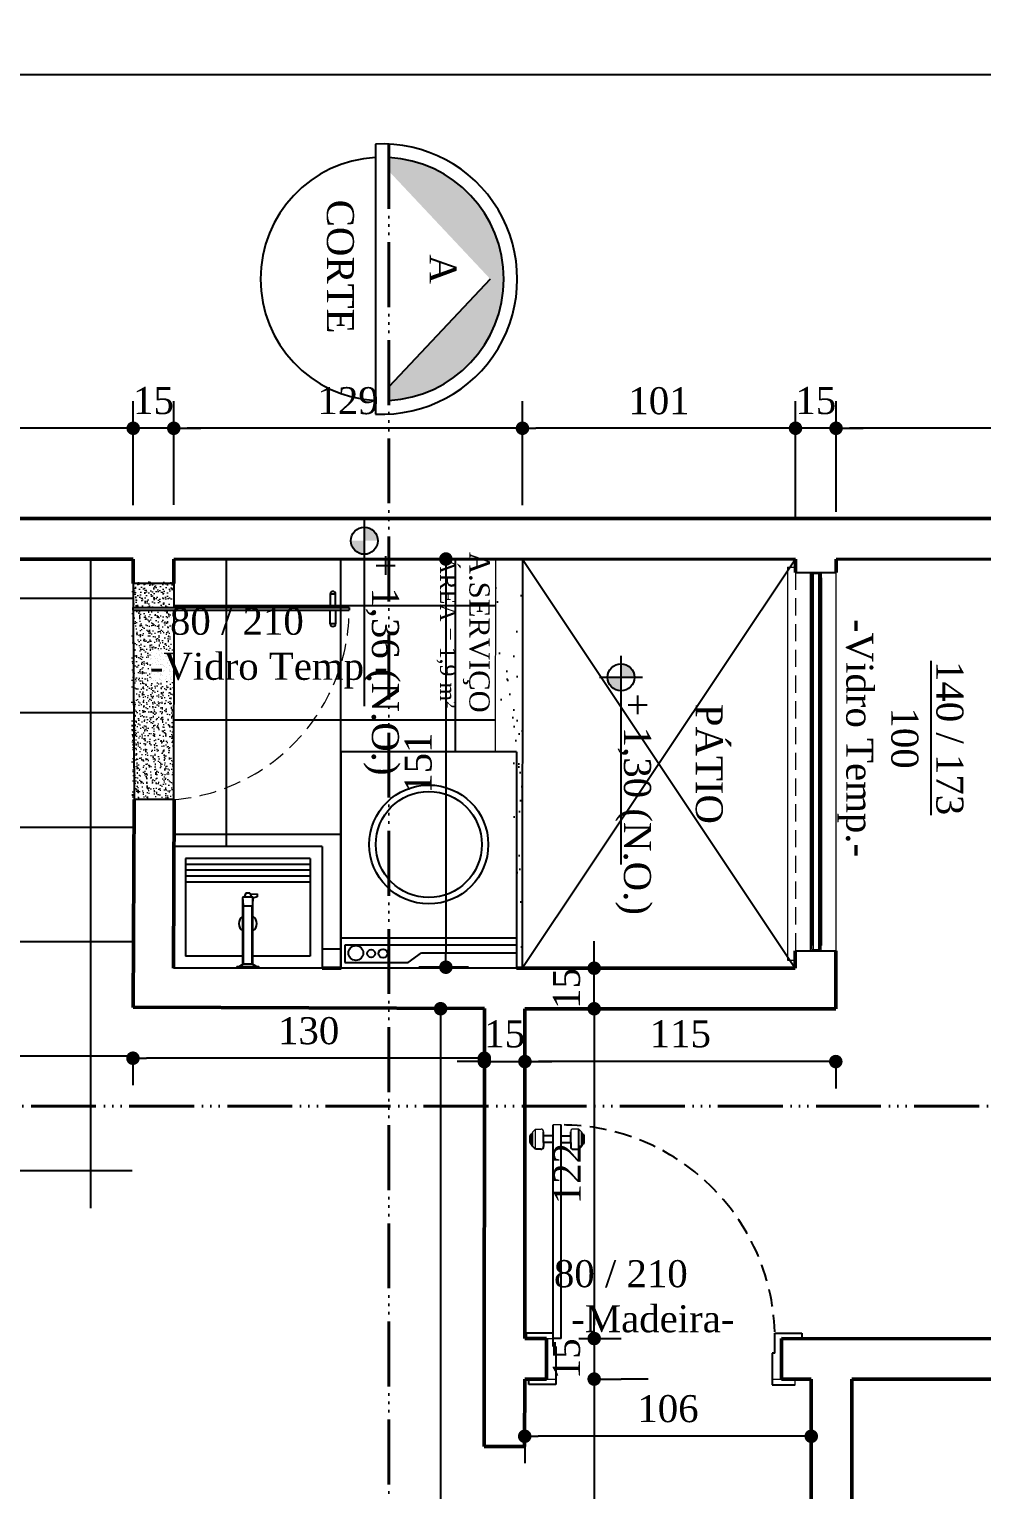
# Model space of a CAD drawing. Header units: centimetres. Extents: x -48696 to 156237, y -5617 to 29024.
# Drawn here: x 80665 to 81017, y 15178 to 15718 of the extents above; entities that cross this region are included whole.
import ezdxf

# ---------------------------------------------------------------- set-up
doc = ezdxf.new("R2010")
doc.units = ezdxf.units.CM
doc.linetypes.add('ACAD_ISO06W100', pattern=[36, 24, -3, 0, -3, 0, -3, 0, -3])
doc.linetypes.add('HIDDEN', pattern=[9.525, 6.35, -3.175])
doc.layers.add('A0 BV', color=7, linetype='Continuous', plot=False)
for name, color, linetype in [('ACESSORIOS', 2, 'Continuous'), ('COZINHA', 2, 'Continuous'), ('Fechamento Varanda', 3, 'Continuous'), ('Grama', 84, 'Continuous'), ('Hachuria - Moveis', 1, 'Continuous'), ('JANELA', 2, 'Continuous'), ('Piso', 55, 'Continuous'), ('PN010', 1, 'Continuous'), ('PORTAS', 3, 'Continuous'), ('Portas-Cotas', 2, 'Continuous'), ('Portas-Projeção', 55, 'HIDDEN'), ('Texto', 2, 'Continuous')]:
    doc.layers.add(name, color=color, linetype=linetype)
for name, color, linetype, lineweight in [('Corte Planta', 4, 'ACAD_ISO06W100', 40), ('Hachura', 1, 'Continuous', 9), ('Parede Baixa', 5, 'Continuous', 50), ('Parede Corte', 4, 'Continuous', 40), ('Pisos', 55, 'Continuous', 5), ('Pisos Externos', 15, 'Continuous', 9), ('Portas - Janelas', 2, 'Continuous', 20), ('Projeção Janela', 15, 'HIDDEN', 9), ('Projeção Portas', 55, 'HIDDEN', 5)]:
    doc.layers.add(name, color=color, linetype=linetype, lineweight=lineweight)
doc.styles.add('Valéria', font='romantic.ttf', dxfattribs={"height": 10})
doc.dimstyles.new('Cota - 50', dxfattribs={"dimtxt": 10, "dimasz": 5, "dimexe": 10, "dimexo": 20, "dimgap": 5, "dimtad": 1, "dimtxsty": 'Valéria', "dimblk": 'DOT', "dimcen": 0, "dimclrd": 12, "dimclre": 12, "dimclrt": 2, "dimazin": 2, "dimtfac": 1, "dimtix": 1, "dimtmove": 0, "dimatfit": 3, "dimldrblk": 'DOT', "dimfxl": 1, "dimarcsym": 0})

# ---------------------------------------------------------------- blocks, each defined once
blk = doc.blocks.new('_Dot')
at = {"color": 0, "linetype": 'ByBlock', "lineweight": -2}
blk.add_line((-0.5, 0), (-1, 0), dxfattribs=at)
at = {"color": 0, "linetype": 'ByBlock', "const_width": 0.5}
blk.add_lwpolyline([(-0.25, 0, 1), (0.25, 0, 1)], format="xyb", close=True, dxfattribs=at)
blk = doc.blocks.new('*D1428')
at = {"color": 12, "lineweight": -2, "transparency": 16777216}
for p, q in [((80963.41, 15539.97), (80963.41, 15580.84)), ((81313.41, 15542.47), (81313.41, 15580.84)), ((81308.41, 15570.84), (80968.41, 15570.84))]:
    blk.add_line(p, q, dxfattribs=at)
at = {"layer": 'Defpoints', "color": 0, "transparency": 16777216}
for p in [(80963.41, 15570.84), (80963.41, 15519.97), (81313.41, 15522.47)]:
    blk.add_point(p, dxfattribs=at)
at = {"color": 12, "lineweight": -2, "transparency": 16777216, "xscale": 5, "yscale": 5, "zscale": 5, "rotation": 180}
blk.add_blockref('_Dot', (80963.41, 15570.84), dxfattribs=at)
at = {"color": 12, "lineweight": -2, "transparency": 16777216, "xscale": 5, "yscale": 5, "zscale": 5}
blk.add_blockref('_Dot', (81313.41, 15570.84), dxfattribs=at)
at = {"color": 2, "transparency": 16777216, "insert": (81138.41, 15581.03), "char_height": 10, "attachment_point": 5, "style": 'Valéria'}
blk.add_mtext('350', dxfattribs=at)
blk = doc.blocks.new('*D1429')
at = {"color": 12, "lineweight": -2, "transparency": 16777216}
for p, q in [((80948.41, 15537.47), (80948.41, 15580.84)), ((80963.41, 15539.97), (80963.41, 15580.84)), ((80943.41, 15570.84), (80938.41, 15570.84)), ((80963.41, 15570.84), (80948.41, 15570.84)), ((80968.41, 15570.84), (80973.41, 15570.84))]:
    blk.add_line(p, q, dxfattribs=at)
at = {"layer": 'Defpoints', "color": 0, "transparency": 16777216}
for p in [(80948.41, 15570.84), (80963.41, 15519.97), (80948.41, 15517.47)]:
    blk.add_point(p, dxfattribs=at)
at = {"color": 12, "lineweight": -2, "transparency": 16777216, "xscale": 5, "yscale": 5, "zscale": 5}
blk.add_blockref('_Dot', (80948.41, 15570.84), dxfattribs=at)
at = {"color": 12, "lineweight": -2, "transparency": 16777216, "xscale": 5, "yscale": 5, "zscale": 5, "rotation": 180}
blk.add_blockref('_Dot', (80963.41, 15570.84), dxfattribs=at)
at = {"color": 2, "transparency": 16777216, "insert": (80955.91, 15581.03), "char_height": 10, "attachment_point": 5, "style": 'Valéria'}
blk.add_mtext('15', dxfattribs=at)
blk = doc.blocks.new('*D1430')
at = {"color": 12, "lineweight": -2, "transparency": 16777216}
for p, q in [((80847.41, 15542.4), (80847.41, 15580.84)), ((80948.41, 15537.47), (80948.41, 15580.84)), ((80943.41, 15570.84), (80852.41, 15570.84))]:
    blk.add_line(p, q, dxfattribs=at)
at = {"layer": 'Defpoints', "color": 0, "transparency": 16777216}
for p in [(80847.41, 15570.84), (80847.41, 15522.4), (80948.41, 15517.47)]:
    blk.add_point(p, dxfattribs=at)
at = {"color": 12, "lineweight": -2, "transparency": 16777216, "xscale": 5, "yscale": 5, "zscale": 5, "rotation": 180}
blk.add_blockref('_Dot', (80847.41, 15570.84), dxfattribs=at)
at = {"color": 12, "lineweight": -2, "transparency": 16777216, "xscale": 5, "yscale": 5, "zscale": 5}
blk.add_blockref('_Dot', (80948.41, 15570.84), dxfattribs=at)
at = {"color": 2, "transparency": 16777216, "insert": (80897.91, 15580.95), "char_height": 10, "attachment_point": 5, "style": 'Valéria'}
blk.add_mtext('101', dxfattribs=at)
blk = doc.blocks.new('*D1431')
at = {"color": 12, "lineweight": -2, "transparency": 16777216}
for p, q in [((80718.41, 15545.54), (80718.41, 15580.84)), ((80847.41, 15542.4), (80847.41, 15580.84)), ((80842.41, 15570.84), (80723.41, 15570.84))]:
    blk.add_line(p, q, dxfattribs=at)
at = {"layer": 'Defpoints', "color": 0, "transparency": 16777216}
for p in [(80718.41, 15570.84), (80718.41, 15525.54), (80847.41, 15522.4)]:
    blk.add_point(p, dxfattribs=at)
at = {"color": 12, "lineweight": -2, "transparency": 16777216, "xscale": 5, "yscale": 5, "zscale": 5, "rotation": 180}
blk.add_blockref('_Dot', (80718.41, 15570.84), dxfattribs=at)
at = {"color": 12, "lineweight": -2, "transparency": 16777216, "xscale": 5, "yscale": 5, "zscale": 5}
blk.add_blockref('_Dot', (80847.41, 15570.84), dxfattribs=at)
at = {"color": 2, "transparency": 16777216, "insert": (80782.91, 15581), "char_height": 10, "attachment_point": 5, "style": 'Valéria'}
blk.add_mtext('129', dxfattribs=at)
blk = doc.blocks.new('*D1432')
at = {"color": 12, "lineweight": -2, "transparency": 16777216}
for p, q in [((80703.41, 15542.47), (80703.41, 15580.84)), ((80718.41, 15542.47), (80718.41, 15580.84)), ((80698.41, 15570.84), (80693.41, 15570.84)), ((80718.41, 15570.84), (80703.41, 15570.84)), ((80723.41, 15570.84), (80728.41, 15570.84))]:
    blk.add_line(p, q, dxfattribs=at)
at = {"layer": 'Defpoints', "color": 0, "transparency": 16777216}
for p in [(80703.41, 15570.84), (80703.41, 15522.47), (80718.41, 15522.47)]:
    blk.add_point(p, dxfattribs=at)
at = {"color": 12, "lineweight": -2, "transparency": 16777216, "xscale": 5, "yscale": 5, "zscale": 5}
blk.add_blockref('_Dot', (80703.41, 15570.84), dxfattribs=at)
at = {"color": 12, "lineweight": -2, "transparency": 16777216, "xscale": 5, "yscale": 5, "zscale": 5, "rotation": 180}
blk.add_blockref('_Dot', (80718.41, 15570.84), dxfattribs=at)
at = {"color": 2, "transparency": 16777216, "insert": (80710.91, 15581.03), "char_height": 10, "attachment_point": 5, "style": 'Valéria'}
blk.add_mtext('15', dxfattribs=at)
blk = doc.blocks.new('*D1379')
at = {"color": 12, "lineweight": -2, "transparency": 16777216}
for p, q in [((80363.41, 15542.67), (80363.41, 15580.84)), ((80703.41, 15542.44), (80703.41, 15580.84)), ((80698.41, 15570.84), (80368.41, 15570.84))]:
    blk.add_line(p, q, dxfattribs=at)
at = {"layer": 'Defpoints', "color": 0, "transparency": 16777216}
for p in [(80363.41, 15570.84), (80363.41, 15522.67), (80703.41, 15522.44)]:
    blk.add_point(p, dxfattribs=at)
at = {"color": 12, "lineweight": -2, "transparency": 16777216, "xscale": 5, "yscale": 5, "zscale": 5, "rotation": 180}
blk.add_blockref('_Dot', (80363.41, 15570.84), dxfattribs=at)
at = {"color": 12, "lineweight": -2, "transparency": 16777216, "xscale": 5, "yscale": 5, "zscale": 5}
blk.add_blockref('_Dot', (80703.41, 15570.84), dxfattribs=at)
at = {"color": 2, "transparency": 16777216, "insert": (80533.41, 15580.95), "char_height": 10, "attachment_point": 5, "style": 'Valéria'}
blk.add_mtext('340', dxfattribs=at)
blk = doc.blocks.new('*D1441')
at = {"color": 12, "lineweight": -2, "transparency": 16777216}
for p, q in [((80848.31, 15336.11), (80848.31, 15326.56)), ((80958.31, 15336.56), (80853.31, 15336.56)), ((80963.31, 15336.11), (80963.31, 15326.56))]:
    blk.add_line(p, q, dxfattribs=at)
at = {"layer": 'Defpoints', "color": 0, "transparency": 16777216}
for p in [(80848.31, 15356.11), (80963.31, 15356.11), (80848.31, 15336.56)]:
    blk.add_point(p, dxfattribs=at)
at = {"color": 12, "lineweight": -2, "transparency": 16777216, "xscale": 5, "yscale": 5, "zscale": 5, "rotation": 180}
blk.add_blockref('_Dot', (80848.31, 15336.56), dxfattribs=at)
at = {"color": 12, "lineweight": -2, "transparency": 16777216, "xscale": 5, "yscale": 5, "zscale": 5}
blk.add_blockref('_Dot', (80963.31, 15336.56), dxfattribs=at)
at = {"color": 2, "transparency": 16777216, "insert": (80905.81, 15346.76), "char_height": 10, "attachment_point": 5, "style": 'Valéria'}
blk.add_mtext('115', dxfattribs=at)
blk = doc.blocks.new('*D1384')
at = {"color": 12, "lineweight": -2, "transparency": 16777216}
for p, q in [((80827.41, 15522.47), (80809.07, 15522.47)), ((80819.07, 15517.47), (80819.07, 15376.47)), ((80827.41, 15371.47), (80809.07, 15371.47))]:
    blk.add_line(p, q, dxfattribs=at)
at = {"layer": 'Defpoints', "color": 0, "transparency": 16777216}
for p in [(80847.41, 15522.47), (80819.07, 15371.47), (80847.41, 15371.47)]:
    blk.add_point(p, dxfattribs=at)
at = {"color": 12, "lineweight": -2, "transparency": 16777216, "xscale": 5, "yscale": 5, "zscale": 5}
for p, rotation in [((80819.07, 15522.47), 90), ((80819.07, 15371.47), 270)]:
    blk.add_blockref('_Dot', p, dxfattribs=dict(at, rotation=rotation))
at = {"color": 2, "transparency": 16777216, "insert": (80808.88, 15446.97), "char_height": 10, "attachment_point": 5, "rotation": 90, "style": 'Valéria'}
blk.add_mtext('151', dxfattribs=at)
blk = doc.blocks.new('*D1389')
at = {"color": 12, "lineweight": -2, "transparency": 16777216}
for p, q in [((80818.93, 15356.11), (80807.12, 15356.11)), ((80817.12, 15351.11), (80817.12, 14761.12)), ((80818.31, 14756.12), (80807.12, 14756.12))]:
    blk.add_line(p, q, dxfattribs=at)
at = {"layer": 'Defpoints', "color": 0, "transparency": 16777216}
for p in [(80838.93, 15356.11), (80817.12, 14756.12), (80838.31, 14756.12)]:
    blk.add_point(p, dxfattribs=at)
at = {"color": 12, "lineweight": -2, "transparency": 16777216, "xscale": 5, "yscale": 5, "zscale": 5}
for p, rotation in [((80817.12, 15356.11), 90), ((80817.12, 14756.12), 270)]:
    blk.add_blockref('_Dot', p, dxfattribs=dict(at, rotation=rotation))
at = {"color": 2, "transparency": 16777216, "insert": (80806.97, 15056.12), "char_height": 10, "attachment_point": 5, "rotation": 90, "style": 'Valéria'}
blk.add_mtext('600', dxfattribs=at)
blk = doc.blocks.new('*D1448')
at = {"color": 12, "lineweight": -2, "transparency": 16777216}
for p, q in [((80873.94, 15376.11), (80873.94, 15381.11)), ((80867.37, 15371.11), (80883.94, 15371.11)), ((80873.94, 15356.11), (80873.94, 15371.11)), ((80868.31, 15356.11), (80883.94, 15356.11)), ((80873.94, 15351.11), (80873.94, 15346.11))]:
    blk.add_line(p, q, dxfattribs=at)
at = {"layer": 'Defpoints', "color": 0, "transparency": 16777216}
for p in [(80847.37, 15371.11), (80873.94, 15371.11), (80848.31, 15356.11)]:
    blk.add_point(p, dxfattribs=at)
at = {"color": 12, "lineweight": -2, "transparency": 16777216, "xscale": 5, "yscale": 5, "zscale": 5}
for p, rotation in [((80873.94, 15371.11), 270), ((80873.94, 15356.11), 90)]:
    blk.add_blockref('_Dot', p, dxfattribs=dict(at, rotation=rotation))
at = {"color": 2, "transparency": 16777216, "insert": (80863.75, 15363.61), "char_height": 10, "attachment_point": 5, "rotation": 90, "style": 'Valéria'}
blk.add_mtext('15', dxfattribs=at)
blk = doc.blocks.new('*D1449')
at = {"color": 12, "lineweight": -2, "transparency": 16777216}
for p, q in [((80828.31, 15336.56), (80823.31, 15336.56)), ((80833.31, 15336.56), (80848.31, 15336.56)), ((80833.31, 15336.14), (80833.31, 15326.56)), ((80848.31, 15336.11), (80848.31, 15326.56)), ((80853.31, 15336.56), (80858.31, 15336.56))]:
    blk.add_line(p, q, dxfattribs=at)
at = {"layer": 'Defpoints', "color": 0, "transparency": 16777216}
for p in [(80833.31, 15356.14), (80848.31, 15356.11), (80848.31, 15336.56)]:
    blk.add_point(p, dxfattribs=at)
at = {"color": 12, "lineweight": -2, "transparency": 16777216, "xscale": 5, "yscale": 5, "zscale": 5}
blk.add_blockref('_Dot', (80833.31, 15336.56), dxfattribs=at)
at = {"color": 12, "lineweight": -2, "transparency": 16777216, "xscale": 5, "yscale": 5, "zscale": 5, "rotation": 180}
blk.add_blockref('_Dot', (80848.31, 15336.56), dxfattribs=at)
at = {"color": 2, "transparency": 16777216, "insert": (80840.81, 15346.76), "char_height": 10, "attachment_point": 5, "style": 'Valéria'}
blk.add_mtext('15', dxfattribs=at)
blk = doc.blocks.new('*D1415')
at = {"color": 12, "lineweight": -2, "transparency": 16777216}
for p, q in [((80703.31, 15336.14), (80703.31, 15327.8)), ((80828.31, 15337.8), (80708.31, 15337.8)), ((80833.31, 15336.14), (80833.31, 15327.8))]:
    blk.add_line(p, q, dxfattribs=at)
at = {"layer": 'Defpoints', "color": 0, "transparency": 16777216}
for p in [(80703.31, 15356.14), (80833.31, 15356.14), (80703.31, 15337.8)]:
    blk.add_point(p, dxfattribs=at)
at = {"color": 12, "lineweight": -2, "transparency": 16777216, "xscale": 5, "yscale": 5, "zscale": 5, "rotation": 180}
blk.add_blockref('_Dot', (80703.31, 15337.8), dxfattribs=at)
at = {"color": 12, "lineweight": -2, "transparency": 16777216, "xscale": 5, "yscale": 5, "zscale": 5}
blk.add_blockref('_Dot', (80833.31, 15337.8), dxfattribs=at)
at = {"color": 2, "transparency": 16777216, "insert": (80768.31, 15347.91), "char_height": 10, "attachment_point": 5, "style": 'Valéria'}
blk.add_mtext('130', dxfattribs=at)
blk = doc.blocks.new('*D1416')
at = {"color": 12, "lineweight": -2, "transparency": 16777216}
for p, q in [((80893.94, 15219.11), (80883.94, 15219.11)), ((80873.94, 15214.11), (80873.94, 14935.12)), ((80868.06, 14930.12), (80883.94, 14930.12))]:
    blk.add_line(p, q, dxfattribs=at)
at = {"layer": 'Defpoints', "color": 0, "transparency": 16777216}
for p in [(80873.94, 15219.11), (80848.06, 14930.12), (80873.94, 14930.12)]:
    blk.add_point(p, dxfattribs=at)
at = {"color": 12, "lineweight": -2, "transparency": 16777216, "xscale": 5, "yscale": 5, "zscale": 5}
for p, rotation in [((80873.94, 15219.11), 90), ((80873.94, 14930.12), 270)]:
    blk.add_blockref('_Dot', p, dxfattribs=dict(at, rotation=rotation))
at = {"color": 2, "transparency": 16777216, "insert": (80863.78, 15074.62), "char_height": 10, "attachment_point": 5, "rotation": 90, "style": 'Valéria'}
blk.add_mtext('289', dxfattribs=at)
blk = doc.blocks.new('*D1417')
at = {"color": 12, "lineweight": -2, "transparency": 16777216}
for p, q in [((80868.31, 15356.11), (80883.94, 15356.11)), ((80873.94, 15351.11), (80873.94, 15239.11)), ((80868.24, 15234.11), (80883.94, 15234.11))]:
    blk.add_line(p, q, dxfattribs=at)
at = {"layer": 'Defpoints', "color": 0, "transparency": 16777216}
for p in [(80848.31, 15356.11), (80848.24, 15234.11), (80873.94, 15234.11)]:
    blk.add_point(p, dxfattribs=at)
at = {"color": 12, "lineweight": -2, "transparency": 16777216, "xscale": 5, "yscale": 5, "zscale": 5}
for p, rotation in [((80873.94, 15356.11), 90), ((80873.94, 15234.11), 270)]:
    blk.add_blockref('_Dot', p, dxfattribs=dict(at, rotation=rotation))
at = {"color": 2, "transparency": 16777216, "insert": (80863.94, 15295.11), "char_height": 10, "attachment_point": 5, "rotation": 90, "style": 'Valéria'}
blk.add_mtext('122', dxfattribs=at)
blk = doc.blocks.new('*D1474')
at = {"color": 12, "lineweight": -2, "transparency": 16777216}
for p, q in [((80873.94, 15239.11), (80873.94, 15244.11)), ((80873.94, 15234.11), (80873.94, 15219.11)), ((80876.24, 15234.11), (80883.94, 15234.11)), ((80876.23, 15219.11), (80883.94, 15219.11)), ((80873.94, 15214.11), (80873.94, 15209.11))]:
    blk.add_line(p, q, dxfattribs=at)
at = {"layer": 'Defpoints', "color": 0, "transparency": 16777216}
for p in [(80856.24, 15234.11), (80856.23, 15219.11), (80873.94, 15219.11)]:
    blk.add_point(p, dxfattribs=at)
at = {"color": 12, "lineweight": -2, "transparency": 16777216, "xscale": 5, "yscale": 5, "zscale": 5}
for p, rotation in [((80873.94, 15234.11), 270), ((80873.94, 15219.11), 90)]:
    blk.add_blockref('_Dot', p, dxfattribs=dict(at, rotation=rotation))
at = {"color": 2, "transparency": 16777216, "insert": (80863.75, 15226.61), "char_height": 10, "attachment_point": 5, "rotation": 90, "style": 'Valéria'}
blk.add_mtext('15', dxfattribs=at)
blk = doc.blocks.new('*D1475')
at = {"color": 12, "lineweight": -2, "transparency": 16777216}
for p, q in [((80848.24, 15199.12), (80848.24, 15187.95)), ((80949.24, 15197.95), (80853.24, 15197.95)), ((80954.24, 15199.05), (80954.24, 15187.95))]:
    blk.add_line(p, q, dxfattribs=at)
at = {"layer": 'Defpoints', "color": 0, "transparency": 16777216}
for p in [(80848.24, 15219.12), (80954.24, 15219.05), (80848.24, 15197.95)]:
    blk.add_point(p, dxfattribs=at)
at = {"color": 12, "lineweight": -2, "transparency": 16777216, "xscale": 5, "yscale": 5, "zscale": 5, "rotation": 180}
blk.add_blockref('_Dot', (80848.24, 15197.95), dxfattribs=at)
at = {"color": 12, "lineweight": -2, "transparency": 16777216, "xscale": 5, "yscale": 5, "zscale": 5}
blk.add_blockref('_Dot', (80954.24, 15197.95), dxfattribs=at)
at = {"color": 2, "transparency": 16777216, "insert": (80901.24, 15208.1), "char_height": 10, "attachment_point": 5, "style": 'Valéria'}
blk.add_mtext('106', dxfattribs=at)
blk = doc.blocks.new('*D1486')
at = {"color": 12, "lineweight": -2, "transparency": 16777216}
for p, q in [((79954.85, 15566.42), (79954.85, 15711.71)), ((82455.41, 15557.46), (82455.41, 15711.71)), ((79959.85, 15701.71), (82450.41, 15701.71))]:
    blk.add_line(p, q, dxfattribs=at)
at = {"layer": 'Defpoints', "color": 0, "transparency": 16777216}
for p in [(82455.41, 15701.71), (79954.85, 15546.42), (82455.41, 15537.46)]:
    blk.add_point(p, dxfattribs=at)
at = {"color": 12, "lineweight": -2, "transparency": 16777216, "xscale": 5, "yscale": 5, "zscale": 5, "rotation": 180}
blk.add_blockref('_Dot', (79954.85, 15701.71), dxfattribs=at)
at = {"color": 12, "lineweight": -2, "transparency": 16777216, "xscale": 5, "yscale": 5, "zscale": 5}
blk.add_blockref('_Dot', (82455.41, 15701.71), dxfattribs=at)
at = {"color": 2, "transparency": 16777216, "insert": (81205.13, 15711.91), "char_height": 10, "attachment_point": 5, "style": 'Valéria'}
blk.add_mtext('2500', dxfattribs=at)

msp = doc.modelspace()

# ---------------------------------------------------------------- hatches: boundary and pattern name
h = msp.add_hatch()
h.set_pattern_fill('AR-SAND', color=34, scale=0.25, angle=-90)
h.set_pattern_definition([(307.5, (68842.235, 5345.273), (12.235331, 0.400008), [0, -9.652, 0, -10.795, 0, -10.31875]), (277.5, (68842.235, 5345.273), (17.920628, -11.238082), [0, -5.207, 0, -8.6995, 0, -3.33375]), (237.5, (68842.235, 5353.083), (0.0359296, -19.774809), [0, -3.175, 0, -11.43, 0, -14.9225]), (227.5, (68842.235, 5353.083), (5.573233, -19.088911), [0, -1.5875, 0, -7.493, 0, -8.5725])])
edge = h.paths.add_edge_path()
edge.add_line((80837.40903, 15522.39605), (80837.36746, 15451.11069))
edge.add_line((80847.40908, 15522.46837), (80847.32076, 15371.03836))
at = {"layer": 'Piso'}
h = msp.add_hatch(dxfattribs=at)
h.set_pattern_fill('ANSI37', color=256, scale=13.333333, angle=-45)
h.set_pattern_definition([(360, (68707.34, -1129.053), (3e-14, 42.33333), []), (90, (68707.34, -1129.053), (-42.33333, 3e-14), [])])
edge = h.paths.add_edge_path()
edge.add_line((80703.41056, 15522.46837), (80565.78541, 15522.46837))
edge.add_line((80565.78541, 15522.46837), (80565.78541, 15453.96037))
edge.add_line((80565.78541, 15453.96037), (80557.48141, 15453.96037))
edge.add_line((80557.48141, 15453.96037), (80557.48141, 15451.88437))
edge.add_line((80557.48141, 15451.88437), (80494.16341, 15451.88437))
edge.add_line((80494.16341, 15451.88437), (80494.16341, 15453.96037))
edge.add_line((80494.16341, 15453.96037), (80485.85941, 15453.96037))
edge.add_line((80485.85941, 15453.96037), (80485.85941, 15522.46837))
edge.add_line((80485.85941, 15522.46837), (80483.40905, 15522.4698))
edge.add_line((80483.40905, 15522.4698), (80483.37403, 15462.43339))
edge.add_line((80483.37403, 15462.43339), (80423.37404, 15462.46838))
edge.add_line((80423.37404, 15462.46838), (80423.37404, 15282.43339))
edge.add_line((80423.37404, 15282.43339), (80479.2891, 15282.43339))
edge.add_line((80479.2891, 15282.43339), (80479.2891, 15284.21306))
edge.add_line((80479.2891, 15284.21306), (80474.70577, 15284.21306))
edge.add_line((80474.70577, 15284.21306), (80474.70577, 15356.26856))
edge.add_line((80474.70577, 15356.26856), (80542.80054, 15355.25472))
edge.add_line((80542.80054, 15355.25472), (80542.80054, 15358.00472))
edge.add_line((80542.80054, 15358.00472), (80539.7891, 15358.00472))
edge.add_line((80539.7891, 15358.00472), (80539.7891, 15359.83806))
edge.add_line((80539.7891, 15359.83806), (80544.37244, 15359.83806))
edge.add_line((80544.37244, 15359.83806), (80544.37244, 15355.25472))
edge.add_line((80544.37244, 15355.25472), (80548.95577, 15355.25472))
edge.add_line((80548.95577, 15355.25472), (80548.95577, 15282.34942))
edge.add_line((80548.95577, 15282.34942), (80703.0451, 15282.34942))
edge.add_line((80703.0451, 15282.34942), (80703.41054, 15522.43885))
h = msp.add_hatch(dxfattribs=at)
h.set_pattern_fill('ANSI37', color=256, scale=13.333333, angle=-45)
h.set_pattern_definition([(360, (68842.235, 5345.273), (3e-14, 42.33333), []), (90, (68842.235, 5345.273), (-42.33333, 3e-14), [])])
h.paths.add_polyline_path([(80837.36746, 15451.11069), (80837.40903, 15522.39605), (80718.40686, 15522.46837), (80718.34044, 15416.11069), (80773.3179, 15416.11069), (80773.3179, 15371.11069), (80780.31937, 15371.11069), (80780.31937, 15451.11069)])
at = {"layer": 'Pisos Externos'}
h = msp.add_hatch(dxfattribs=at)
h.set_pattern_fill('AR-SAND', color=256, scale=0.05, angle=135)
h.set_pattern_definition([(172.5, (16357.587, 9606.8564), (-1.673767446, -1.786906744), [0, -1.9304, 0, -2.159, 0, -2.06375]), (142.5, (16357.587, 9606.8564), (-4.12366426, -0.94505464), [0, -1.0414, 0, -1.7399, 0, -0.66675]), (102.5, (16358.6916, 9605.7519), (-2.80166156, 2.79149913), [0, -0.635, 0, -2.286, 0, -2.9845]), (92.5, (16358.6916, 9605.752), (-3.4877539, 1.91140555), [0, -0.3175, 0, -1.4986, 0, -1.7145])])
h.paths.add_polyline_path([(80717.94336, 15504.53414), (80702.94336, 15504.53414), (80702.94336, 15510.64852, -0.215250437), (80710.44336, 15514.03414), (80717.94336, 15514.03414)])
h.paths.add_polyline_path([(80702.94336, 15510.64852), (80702.94336, 15514.03414), (80710.44336, 15514.03414, 0.215250437)], flags=17)
h.paths.add_polyline_path([(80703.50307, 15434.15572), (80703.28903, 15503.53414), (80702.94336, 15503.53414), (80702.94336, 15434.15572)])
h = msp.add_hatch(dxfattribs=at)
h.set_pattern_fill('AR-SAND', color=256, scale=0.05, angle=135)
h.set_pattern_definition([(172.5, (68710.4098, -1473.3988), (-1.67376745, -1.78690674), [0, -1.9304, 0, -2.159, 0, -2.06375]), (142.5, (68710.4098, -1473.3988), (-4.12366426, -0.94505464), [0, -1.0414, 0, -1.7399, 0, -0.66675]), (102.5, (68711.5144, -1474.5034), (-2.80166156, 2.79149913), [0, -0.635, 0, -2.286, 0, -2.9845]), (92.5, (68711.5144, -1474.5034), (-3.4877539, 1.91140555), [0, -0.3175, 0, -1.4986, 0, -1.7145])])
h.paths.add_polyline_path([(80718.503, 15434.202), (80718.28922, 15503.49665), (80703.28915, 15503.49665), (80703.50307, 15434.15572)])
at = {"layer": 'Portas - Janelas'}
msp.add_hatch(color=256, dxfattribs=at).paths.add_polyline_path([(80797.99136, 15586.13406), (80797.99136, 15581.12536, 0.945905303), (80797.99136, 15670.98636), (80797.99136, 15665.97766), (80835.49136, 15626.05586)])
h = msp.add_hatch(color=256, dxfattribs=at)
edge = h.paths.add_edge_path()
edge.add_arc((80788.89196, 15529.22649), 5, 0, 90)
edge.add_line((80788.89196, 15534.22649), (80788.89196, 15529.22649))
edge.add_line((80788.89196, 15529.22649), (80793.89196, 15529.22649))
edge = h.paths.add_edge_path()
edge.add_arc((80788.89196, 15529.22649), 5, 180, 270)
edge.add_line((80788.89196, 15524.22649), (80788.89196, 15529.22649))
edge.add_line((80788.89196, 15529.22649), (80783.89196, 15529.22649))
h = msp.add_hatch(color=256, dxfattribs=at)
edge = h.paths.add_edge_path()
edge.add_arc((80883.85521, 15478.7025), 5, 0, 90)
edge.add_line((80883.85521, 15483.7025), (80883.85521, 15478.7025))
edge.add_line((80883.85521, 15478.7025), (80888.85521, 15478.7025))
edge = h.paths.add_edge_path()
edge.add_arc((80883.85521, 15478.7025), 5, 180, 270)
edge.add_line((80883.85521, 15473.7025), (80883.85521, 15478.7025))
edge.add_line((80883.85521, 15478.7025), (80878.85521, 15478.7025))

# ---------------------------------------------------------------- linework, layer by layer
at = {"color": 5}
for p, q in [((80718.39722, 15513.46538), (80703.39722, 15513.47413)), ((80948.40686, 15517.46837), (80963.40978, 15517.46837)), ((80718.6029, 15433.46524), (80703.71323, 15433.47393)), ((80948.32513, 15377.46837), (80963.40978, 15377.46837))]:
    msp.add_line(p, q, dxfattribs=at)
at = {"color": 1}
for p, q in [((80768.9179, 15409.51069), (80722.7179, 15409.51069)), ((80768.9179, 15407.31069), (80722.7179, 15407.31069)), ((80768.9179, 15405.11069), (80722.7179, 15405.11069)), ((80768.9179, 15402.91069), (80722.7179, 15402.91069)), ((80743.9149, 15372.54876), (80743.9149, 15397.22112)), ((80744.15201, 15394.41351), (80743.92659, 15397.29187)), ((80747.5009, 15397.44112), (80744.1349, 15397.44112)), ((80744.1679, 15372.76069), (80744.1679, 15394.21069)), ((80744.37134, 15394.21069), (80747.26445, 15394.21069)), ((80745.0058, 15398.65941), (80744.51264, 15397.44112)), ((80746.65578, 15398.67049), (80747.14284, 15397.44112)), ((80746.74726, 15398.485), (80749.26717, 15398.6018)), ((80747.4679, 15372.76069), (80747.4679, 15394.21069)), ((80747.70921, 15397.29187), (80747.48378, 15394.41351)), ((80749.2205, 15397.55062), (80747.7209, 15396.97084)), ((80747.7209, 15372.5488), (80747.7209, 15397.22112)), ((80749.26717, 15398.6018), (80749.2205, 15397.55062)), ((80957.40686, 15379.47394), (80957.41122, 15377.97394)), ((80744.1679, 15372.76069), (80747.4679, 15372.76069)), ((80749.9429, 15371.66069), (80741.6929, 15371.66069)), ((80741.6929, 15371.66069), (80741.6929, 15371.11069)), ((80749.9429, 15371.66069), (80749.9429, 15371.11069))]:
    msp.add_line(p, q, dxfattribs=at)
for points in [[(80746.6429, 15398.66735, 0.236739444), (80746.60423, 15398.74443, 0.085519777), (80746.40126, 15398.84762, 0.043127161), (80746.15637, 15398.90071, 0.031837447), (80745.8179, 15398.92229, 0.031837447), (80745.47943, 15398.90071, 0.043127161), (80745.23453, 15398.84762, 0.085519777), (80745.03156, 15398.74443, 0.236739444), (80744.9929, 15398.66735, 0.159785222), (80745.01157, 15398.6104)], [(80746.63837, 15398.6382, 0.077146353), (80746.6429, 15398.66735)]]:
    msp.add_lwpolyline(points, format="xyb", dxfattribs=at)
for centre, radius, start, end in [((80744.1349, 15397.22112), 0.22, 90, 180), ((80744.37134, 15394.43069), 0.22, 184.4781357, 270), ((80747.26445, 15394.43069), 0.22, 270, 355.5218643), ((80747.5009, 15397.22112), 0.22, 0, 90), ((80745.8179, 15387.61069), 3.3, 125.2164336, 234.7835664), ((80745.8179, 15387.61069), 3.3, 305.2164336, 54.7835664), ((80741.25424, 15375.98204), 4.34355, 275.796171, 312.1288069), ((80750.38217, 15375.98343), 4.345, 227.877446, 264.1975761)]:
    msp.add_arc(centre, radius, start, end, dxfattribs=at)
at = {"layer": 'A0 BV'}
msp.add_line((80940.70543, 15234.05803), (80940.74394, 15234.05802), dxfattribs=at)
at = {"layer": 'ACESSORIOS'}
for p, q in [((80718.39722, 15513.46538), (80718.38762, 15504.49665)), ((80718.38655, 15503.49665), (80718.3457, 15433.46539)), ((80773.3179, 15416.11069), (80718.52618, 15416.11069)), ((80773.3179, 15416.11069), (80773.3179, 15371.11069)), ((80768.9179, 15411.71069), (80722.7179, 15411.71069)), ((80722.7179, 15411.71069), (80722.7179, 15375.51069)), ((80768.9179, 15411.71069), (80768.9179, 15375.51069)), ((80743.9149, 15375.51069), (80722.7179, 15375.51069)), ((80768.9179, 15375.51069), (80747.7209, 15375.51069)), ((80773.3179, 15371.11069), (80718.31419, 15371.11069)), ((80848.74237, 15236.11388), (80848.74237, 15234.11388)), ((80849.75741, 15217.11388), (80849.75741, 15219.11388))]:
    msp.add_line(p, q, dxfattribs=at)
at = {"layer": 'ACESSORIOS', "color": 2, "linetype": 'Continuous'}
for p, q in [((80858.74237, 15236.11388), (80848.74237, 15236.11388)), ((80859.74237, 15217.11388), (80849.75741, 15217.11388))]:
    msp.add_line(p, q, dxfattribs=at)
at = {"layer": 'Corte Planta'}
for p, q in [((80797.99136, 15675.99332), (80797.99136, 13660.94308)), ((82831.33159, 15320.11087), (79772.79762, 15320.11087))]:
    msp.add_line(p, q, dxfattribs=at)
at = {"layer": 'COZINHA', "color": 2, "ltscale": 0.1}
for p, q in [((80780.31937, 15371.11069), (80780.31937, 15451.11069)), ((80845.18604, 15451.11069), (80780.31937, 15451.11069)), ((80845.18604, 15451.11069), (80845.18604, 15371.11069)), ((80845.18604, 15382.23069), (80780.31937, 15382.23069)), ((80845.18604, 15379.66492), (80781.74234, 15379.66492)), ((80781.74234, 15379.66492), (80781.74234, 15373.26254)), ((80781.74234, 15373.26254), (80805.16787, 15373.26254)), ((80805.16787, 15373.26254), (80810.10912, 15376.73811)), ((80810.10912, 15376.73811), (80845.18604, 15376.73811)), ((80845.18604, 15371.11069), (80780.31937, 15371.11069))]:
    msp.add_line(p, q, dxfattribs=at)
at = {"layer": 'COZINHA', "color": 1, "ltscale": 0.1}
for centre, radius in [((80812.75271, 15416.86941), 22.00051), ((80785.76862, 15376.73811), 2.74388), ((80791.44192, 15376.55519), 1.46412), ((80795.83428, 15376.55519), 1.64635)]:
    msp.add_circle(centre, radius, dxfattribs=at)
at = {"layer": 'COZINHA', "color": 2, "ltscale": 0.1}
msp.add_circle((80812.75271, 15416.86941), 19.62247, dxfattribs=at)
at = {"layer": 'Fechamento Varanda'}
for p, q in [((80792.99136, 15675.99332), (80792.99136, 15576.1184)), ((80835.49136, 15626.05586), (80797.99136, 15586.13406))]:
    msp.add_line(p, q, dxfattribs=at)
for radius, start, end in [(50, 267.134016, 92.865984), (45, 93.1847385, 266.8152615), (45, 273.1847385, 86.8152615)]:
    msp.add_arc((80795.49136, 15626.05586), radius, start, end, dxfattribs=at)
at = {"layer": 'Grama'}
msp.add_line((80847.40908, 15522.46837), (80847.32076, 15371.03836), dxfattribs=at)
at = {"layer": 'Hachura'}
for p, q in [((80953.90686, 15517.45938), (80953.91993, 15515.43226)), ((80954.41992, 15515.43548), (80953.91992, 15515.43548)), ((80957.41018, 15516.95481), (80954.41025, 15516.93545)), ((80954.41025, 15516.93545), (80954.41992, 15515.43548)), ((80954.90686, 15516.93866), (80954.90686, 15377.97394)), ((80956.90686, 15516.95156), (80956.90686, 15377.97394)), ((80957.41018, 15516.95481), (80957.41986, 15515.45484)), ((80957.41985, 15515.45806), (80957.91985, 15515.45806)), ((80957.90684, 15517.47392), (80957.91985, 15515.45806)), ((80953.90684, 15377.47071), (80953.90684, 15379.47394)), ((80954.41122, 15379.47394), (80953.90686, 15379.47394)), ((80954.41122, 15377.97394), (80954.41122, 15379.47394)), ((80954.41122, 15377.97394), (80957.41122, 15377.97394)), ((80957.40686, 15379.47394), (80957.91122, 15379.47394)), ((80957.91122, 15377.46837), (80957.91122, 15379.47394))]:
    msp.add_line(p, q, dxfattribs=at)
at = {"layer": 'Hachuria - Moveis'}
for centre in [(80788.89196, 15529.22649), (80883.85521, 15478.7025)]:
    msp.add_circle(centre, 5, dxfattribs=at)
at = {"layer": 'Parede Baixa'}
for p, q in [((82193.41239, 15537.46837), (80348.41406, 15537.46837)), ((80703.41056, 15522.46837), (80363.40532, 15522.46837)), ((80703.41056, 15522.46837), (80703.40532, 15513.47412)), ((80718.39722, 15513.46538), (80718.40686, 15522.46837)), ((80948.40686, 15517.46837), (80948.40977, 15522.46837)), ((80963.40686, 15517.46837), (80963.40978, 15522.46837)), ((80703.71323, 15433.47393), (80703.37338, 15356.60256)), ((80718.32723, 15371.11069), (80718.6029, 15433.46524)), ((80948.32142, 15371.11069), (80948.32513, 15377.46837)), ((80963.31266, 15356.11069), (80963.32513, 15377.46837)), ((80780.31937, 15371.11069), (80773.3179, 15371.11069)), ((80948.32142, 15371.11069), (80845.18604, 15371.11069)), ((80833.31206, 15356.13863), (80703.37386, 15356.71309)), ((80833.31206, 15356.13863), (80833.21756, 15194.11069)), ((80848.31205, 15356.11069), (80848.2409, 15234.11855)), ((80963.31207, 15356.11069), (80848.31205, 15356.11069)), ((80963.32082, 15356.11069), (80963.31207, 15356.11069)), ((80856.24237, 15234.11388), (80856.24237, 15219.11388)), ((80943.23289, 15219.05802), (80943.23725, 15234.05729)), ((80943.23725, 15234.05729), (81313.32779, 15233.94967)), ((80848.23215, 15219.11855), (80848.21756, 15194.11069)), ((80943.23289, 15219.05802), (80954.23984, 15219.0542)), ((80954.23984, 15219.05672), (80954.12759, 15026.60301)), ((80969.23984, 15219.04973), (80969.12759, 15026.59426)), ((80969.23984, 15219.04973), (81313.32343, 15218.94968)), ((80848.21756, 15194.11069), (80833.21756, 15194.11069))]:
    msp.add_line(p, q, dxfattribs=at)
for points in [[(80856.24237, 15234.11388), (80848.2409, 15234.11855)], [(80856.24237, 15219.11388), (80848.23215, 15219.11855)]]:
    msp.add_lwpolyline(points, dxfattribs=at)
at = {"layer": 'Parede Corte', "color": 5}
for p, q in [((80948.40977, 15522.46837), (80718.40686, 15522.46837)), ((81313.41169, 15522.46837), (80963.40978, 15522.46837))]:
    msp.add_line(p, q, dxfattribs=at)
at = {"layer": 'Piso'}
for p, q in [((80948.40977, 15522.46837), (80847.32076, 15371.03836)), ((80847.40904, 15522.39605), (80948.32142, 15371.11069)), ((80953.90686, 15517.45926), (80953.90686, 15378.11069)), ((80954.40686, 15515.43548), (80954.40686, 15379.47394)), ((80957.40686, 15516.95479), (80957.40686, 15379.47394)), ((80957.90686, 15515.45806), (80957.90686, 15379.47394))]:
    msp.add_line(p, q, dxfattribs=at)
at = {"layer": 'Pisos'}
msp.add_line((80837.40903, 15522.39605), (80837.36746, 15451.11069), dxfattribs=at)
at = {"layer": 'PN010'}
for p, q in [((80788.89196, 15537.22649), (80788.89196, 15467.98887)), ((80703.40532, 15513.47412), (80703.40532, 15504.49665)), ((80776.28915, 15509.49665), (80776.28915, 15504.49665)), ((80778.28915, 15509.49665), (80776.28915, 15509.49665)), ((80778.28915, 15504.49665), (80778.28915, 15509.49665)), ((80703.28915, 15504.49665), (80783.28915, 15504.49665)), ((80703.28915, 15504.49665), (80703.28915, 15503.49665)), ((80703.28915, 15503.49665), (80783.28915, 15503.49665)), ((80703.40532, 15503.49665), (80703.71323, 15433.47393)), ((80776.28915, 15498.49665), (80776.28915, 15503.49665)), ((80778.28915, 15503.49665), (80778.28915, 15498.49665)), ((80783.28915, 15504.49665), (80783.28915, 15503.49665)), ((80778.28915, 15498.49665), (80776.28915, 15498.49665)), ((80883.85521, 15486.7025), (80883.85521, 15409.47275)), ((80891.85521, 15478.7025), (80875.85521, 15478.7025))]:
    msp.add_line(p, q, dxfattribs=at)
for centre, start, end in [((80777.28915, 15509.49665), 0, 180), ((80777.28915, 15498.49665), 180, 0)]:
    msp.add_arc(centre, 1, start, end, dxfattribs=at)
at = {"layer": 'PORTAS', "color": 2, "linetype": 'Continuous'}
for p, q in [((80858.74237, 15234.11388), (80858.74237, 15313.11388)), ((80861.74237, 15234.11388), (80861.74237, 15313.11388)), ((80850.24237, 15306.61388), (80850.24237, 15309.11388)), ((80850.74237, 15306.11388), (80850.74237, 15309.61388)), ((80855.24237, 15309.11388), (80855.24237, 15310.61388)), ((80858.74237, 15309.11388), (80855.24237, 15309.11388)), ((80855.24237, 15306.61388), (80855.24237, 15309.11388)), ((80861.74237, 15309.11388), (80865.24237, 15309.11388)), ((80865.24237, 15309.11388), (80865.24237, 15310.61388)), ((80865.24237, 15306.61388), (80865.24237, 15309.11388)), ((80868.24237, 15304.11388), (80868.24237, 15311.61388)), ((80869.74237, 15306.11388), (80869.74237, 15309.61388)), ((80870.24237, 15306.61388), (80870.24237, 15309.11388)), ((80851.09592, 15305.26033), (80850.74237, 15306.11388)), ((80852.24237, 15304.11388), (80851.09592, 15305.26033)), ((80852.17448, 15304.18177), (80852.24237, 15304.24966)), ((80854.24237, 15304.11388), (80852.24237, 15304.11388)), ((80855.24237, 15306.61388), (80855.24237, 15305.11388)), ((80858.74237, 15306.61388), (80855.24237, 15306.61388)), ((80861.74237, 15306.61388), (80865.24237, 15306.61388)), ((80865.24237, 15306.61388), (80865.24237, 15305.11388)), ((80866.24237, 15304.11388), (80868.24237, 15304.11388)), ((80868.24237, 15304.11388), (80869.38882, 15305.26033)), ((80868.31026, 15304.18177), (80868.24237, 15304.24966)), ((80869.38882, 15305.26033), (80869.74237, 15306.11388)), ((80858.74237, 15231.11388), (80858.74237, 15236.11388)), ((80861.74237, 15234.11388), (80858.74237, 15234.11388)), ((80940.74394, 15236.05802), (80950.74394, 15236.05802)), ((80940.74394, 15228.64243), (80940.74394, 15236.05802)), ((80950.74394, 15236.05802), (80950.74394, 15234.05802)), ((80858.74237, 15231.11388), (80859.74237, 15231.11388)), ((80859.74237, 15231.11388), (80859.74237, 15217.11388)), ((80939.74237, 15228.64243), (80939.74237, 15216.98976)), ((80940.74394, 15228.64243), (80939.74237, 15228.64243)), ((80939.74237, 15216.99422), (80948.23213, 15216.99422))]:
    msp.add_line(p, q, dxfattribs=at)
for centre, radius, start, end in [((80850.74237, 15309.11388), 0.5, 90, 180), ((80869.74237, 15309.11388), 0.5, 0, 90), ((80850.74237, 15306.61388), 0.5, 180, 270), ((80854.24237, 15305.11388), 1, 270, 0), ((80866.24237, 15305.11388), 1, 180, 270), ((80869.74237, 15306.61388), 0.5, 270, 0)]:
    msp.add_arc(centre, radius, start, end, dxfattribs=at)
at = {"layer": 'Portas - Janelas'}
for p, q in [((80945.40686, 15519.46837), (80945.40686, 15374.11069)), ((80945.40686, 15519.46837), (80948.40802, 15519.46837)), ((80963.32373, 15517.46842), (80963.32373, 15376.10196)), ((80945.40686, 15374.11069), (80948.32317, 15374.11069)), ((80861.74237, 15313.11388), (80858.74237, 15313.11388)), ((80851.09592, 15310.46744), (80851.24237, 15310.61388)), ((80851.24237, 15310.61388), (80852.24237, 15311.61388)), ((80852.24237, 15311.61388), (80854.32243, 15311.61388)), ((80868.24237, 15311.61388), (80866.11278, 15311.61388)), ((80869.24237, 15310.61388), (80868.24237, 15311.61388)), ((80869.38882, 15310.46744), (80869.24237, 15310.61388)), ((80856.24237, 15234.11388), (80858.74237, 15234.11388)), ((80856.25741, 15219.11388), (80859.75741, 15219.11388)), ((80943.24237, 15218.98976), (80939.74237, 15218.98976)), ((80948.23213, 15216.99422), (80948.23213, 15219.06023))]:
    msp.add_line(p, q, dxfattribs=at)
at = {"layer": 'Portas - Janelas', "color": 2, "linetype": 'Continuous'}
for p, q in [((80851.09592, 15310.46744), (80850.74237, 15309.61388)), ((80851.24237, 15305.11388), (80851.24237, 15310.61388)), ((80852.24237, 15304.11388), (80852.24237, 15311.61388)), ((80869.24237, 15305.11388), (80869.24237, 15310.61388)), ((80869.38882, 15310.46744), (80869.74237, 15309.61388))]:
    msp.add_line(p, q, dxfattribs=at)
at = {"layer": 'Portas - Janelas'}
for centre, radius, start, end in [((80854.25595, 15310.62958), 0.98654, 359.0881521, 86.1360537), ((80866.15551, 15310.69788), 0.917, 92.6710001, 185.255826)]:
    msp.add_arc(centre, radius, start, end, dxfattribs=at)
at = {"layer": 'Portas-Projeção'}
msp.add_arc((80861.74237, 15234.11388), 79, 1.7522156, 90, dxfattribs=at)
at = {"layer": 'Projeção Janela'}
msp.add_line((80948.40686, 15517.46837), (80948.40686, 15377.46837), dxfattribs=at)
at = {"layer": 'Projeção Portas'}
msp.add_arc((80712.49558, 15503.99665), 70.79533, 274.9488996, 0.4046613, dxfattribs=at)

# ---------------------------------------------------------------- texts
at = {"layer": 'Fechamento Varanda', "insert": (80785.07478, 15655.41288), "char_height": 10, "attachment_point": 1, "rotation": 270, "style": 'Valéria'}
msp.add_mtext('CORTE', dxfattribs=at)
at = {"layer": 'JANELA', "insert": (80823.02849, 15635.17237), "char_height": 10, "attachment_point": 1, "rotation": 270, "style": 'Valéria'}
msp.add_mtext('{\\fTimes New Roman|b0|i0|c0|p18;\\C4;A}', dxfattribs=at)
at = {"layer": 'Portas-Cotas', "char_height": 10, "attachment_point": 2, "rotation": 270, "style": 'Valéria'}
for s, insert in [('{\\H0.75x;A.SERVIÇO}\\P{\\H0.58333x;ÁREA = 1,9 m²}', (80835.28038, 15495.36)), ('PÁTIO', (80921.5303, 15446.7006))]:
    msp.add_mtext(s, dxfattribs=dict(at, insert=insert))
at = {"layer": 'Portas-Cotas', "char_height": 10, "attachment_point": 5, "style": 'Valéria'}
for s, insert in [('\\pxi-2.3669;80 / 210\\P\\pi0;-Vidro Temp.-', (80753.59167, 15489.49847)), ('\\pxi-2.3669;80 / 210\\P\\pi0;-Madeira-', (80895.63185, 15249.67899))]:
    msp.add_mtext(s, dxfattribs=dict(at, insert=insert))
at = {"layer": 'Portas-Cotas', "insert": (81010.53198, 15531.23526), "char_height": 10, "attachment_point": 1, "rotation": 270, "style": 'Valéria'}
msp.add_mtext_dynamic_manual_height_columns('\\pxqc;{\\L140 / 173\\P}100\\P-Vidro Temp.-', width=150, gutter_width=50, heights=[0], dxfattribs=at)
at = {"layer": 'Texto', "char_height": 10, "attachment_point": 1, "rotation": 270, "style": 'Valéria'}
for s, insert in [('+ 1,36 (N.O.)', (80801.72852, 15524.32508)), ('+ 1,30 (N.O.)', (80894.96172, 15472.73902))]:
    msp.add_mtext(s, dxfattribs=dict(at, insert=insert))

# ---------------------------------------------------------------- dimensions: what is measured, and where the dimension line sits
dim = msp.add_linear_dim(base=(82455.40803, 15701.71474), p1=(79954.85244, 15546.41506), p2=(82455.40803, 15537.46027), text='2500', dimstyle='Cota - 50', override={"dimtxsty": 'Valéria'})
dim.commit()
dim.dimension.update_dxf_attribs({"geometry": '*D1486', "text_midpoint": (81205.13023, 15711.90705)})
for base, p1, p2, override, picture, middle in [((80363.41062, 15570.84059), (80703.41054, 15522.43885), (80363.41062, 15522.66668), {"dimtxsty": 'Valéria'}, '*D1379', (80533.41058, 15580.95153)), ((80703.41056, 15570.84059), (80718.40686, 15522.46837), (80703.41056, 15522.46837), {"dimtxsty": 'Valéria'}, '*D1432', (80710.90871, 15581.0329)), ((80718.41014, 15570.84059), (80847.40904, 15522.39605), (80718.41014, 15525.53871), {"dimtxsty": 'Valéria', "dimtmove": 1}, '*D1431', (80782.90959, 15581.00331)), ((80847.40904, 15570.84059), (80948.40686, 15517.46837), (80847.40904, 15522.39605), {"dimtxsty": 'Valéria', "dimtmove": 1}, '*D1430', (80897.90795, 15580.95153)), ((80948.40686, 15570.84059), (80963.40832, 15519.96837), (80948.40686, 15517.46837), {"dimtxsty": 'Valéria', "dimtmove": 1}, '*D1429', (80955.90759, 15581.0329)), ((80963.40832, 15570.84059), (81313.41169, 15522.46837), (80963.40832, 15519.96837), {"dimtxsty": 'Valéria', "dimtmove": 1}, '*D1428', (81138.41, 15581.0329)), ((80703.31206, 15337.80064), (80833.31206, 15356.13863), (80703.31206, 15356.13863), {"dimtxsty": 'Valéria'}, '*D1415', (80768.31206, 15347.91159)), ((80848.31205, 15336.56286), (80833.31206, 15356.13863), (80848.31205, 15356.11069), {"dimtxsty": 'Valéria'}, '*D1449', (80840.81206, 15346.75517)), ((80848.31205, 15336.56286), (80963.31207, 15356.11069), (80848.31205, 15356.11069), {"dimtxsty": 'Valéria'}, '*D1441', (80905.81206, 15346.75517)), ((80848.23986, 15197.94883), (80954.23984, 15219.0542), (80848.23986, 15219.11602), {"dimtxsty": 'Valéria'}, '*D1475', (80901.23985, 15208.09676))]:
    dim = msp.add_linear_dim(base=base, p1=p1, p2=p2, dimstyle='Cota - 50', override=override)
    dim.commit()
    dim.dimension.update_dxf_attribs({"geometry": picture, "text_midpoint": middle})
for base, p1, p2, picture, middle in [((80819.06931, 15371.46837), (80847.40908, 15522.46837), (80847.40908, 15371.46837), '*D1384', (80808.877, 15446.96837)), ((80873.93962, 15371.11069), (80848.31205, 15356.11069), (80847.36904, 15371.11069), '*D1448', (80863.74731, 15363.61069)), ((80873.93962, 15234.11071), (80848.31205, 15356.11069), (80848.24089, 15234.11071), '*D1417', (80863.93962, 15295.1107)), ((80873.93962, 15219.11388), (80856.24237, 15234.11388), (80856.23362, 15219.11388), '*D1474', (80863.74731, 15226.61388)), ((80873.93962, 14930.1186), (80873.93962, 15219.11388), (80848.06359, 14930.1186), '*D1416', (80863.7769, 15074.61624))]:
    dim = msp.add_linear_dim(base=base, p1=p1, p2=p2, angle=270, dimstyle='Cota - 50', override={"dimtxsty": 'Valéria'})
    dim.commit()
    dim.dimension.update_dxf_attribs({"geometry": picture, "text_midpoint": middle})
dim = msp.add_linear_dim(base=(80817.11984, 14756.11652), p1=(80838.93378, 15356.11377), p2=(80838.31205, 14756.11652), angle=270, dimstyle='Cota - 50')
dim.commit()
dim.dimension.update_dxf_attribs({"geometry": '*D1389', "text_midpoint": (80806.97191, 15056.11515)})

doc.saveas('drawing.dxf')
